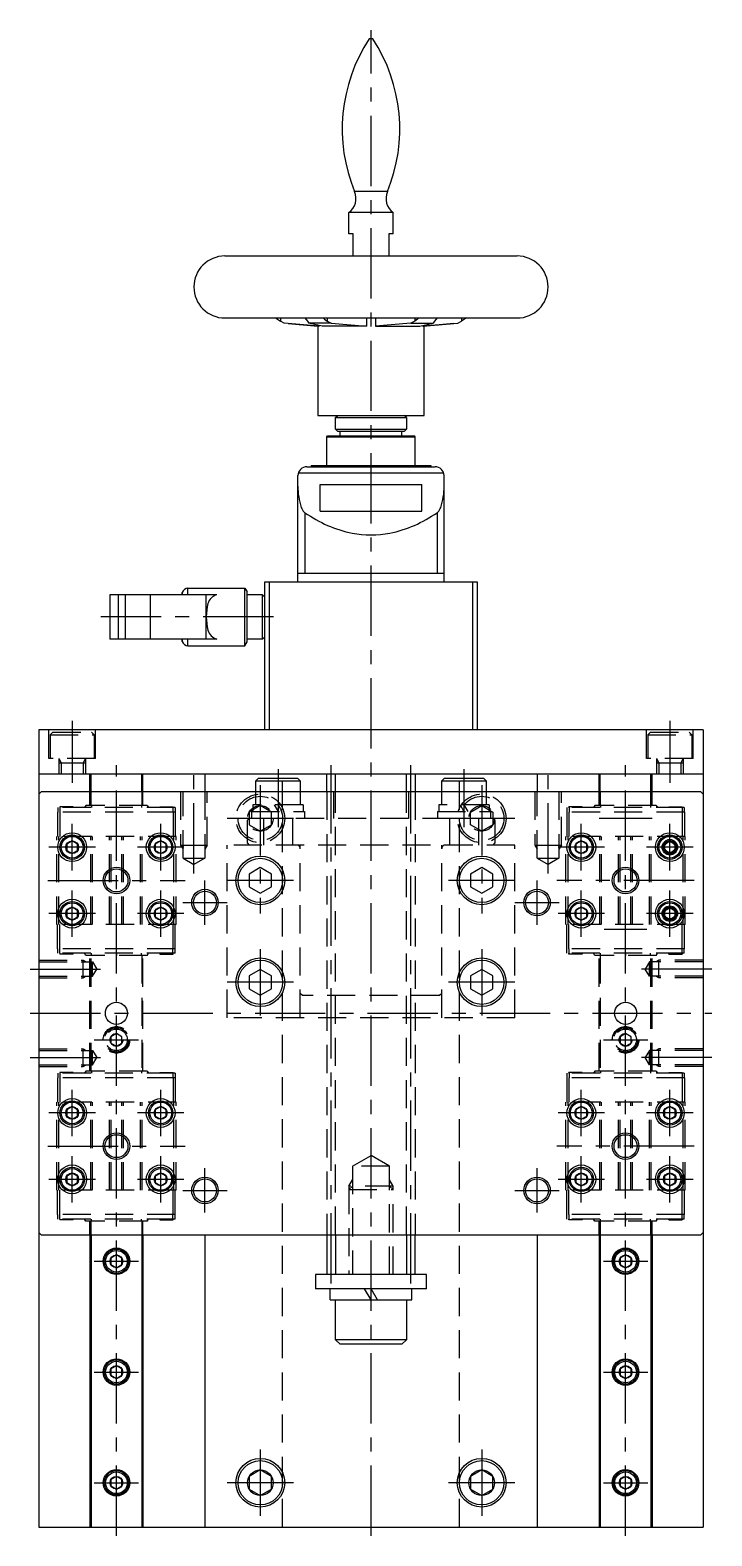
# Model space of a CAD drawing. Extents: x -2 to 479, y -8 to 543.
# Drawn here: x 325.5 to 479.5, y 8 to 348 of the extents above; entities that cross this region are included whole.
import ezdxf

# ---------------------------------------------------------------- set-up
doc = ezdxf.new("R2010")
doc.units = 0
doc.header["$LTSCALE"] = 0.5
doc.linetypes.add('CENTER', pattern=[50.8, 31.75, -6.35, 6.35, -6.35])
doc.linetypes.add('DASHED', pattern=[19.05, 12.7, -6.35])
for name, color, linetype in [('MSM_CENTER', 1, 'CENTER'), ('MSM_CONTINUOUS', 7, 'CONTINUOUS'), ('MSM_DASHED', 4, 'DASHED'), ('MSM_NARROW', 5, 'CONTINUOUS')]:
    doc.layers.add(name, color=color, linetype=linetype)

msp = doc.modelspace()

# ---------------------------------------------------------------- linework, layer by layer
at = {"layer": 'MSM_CENTER'}
for p, q in [((402.5, 8), (402.5, 348)), ((380.5, 215.5), (341.5, 215.5)), ((335, 192), (335, 178)), ((470, 192), (470, 178)), ((345, 8), (345, 182)), ((362.5, 157.58), (362.5, 182)), ((381.5, 181.1), (381.5, 168)), ((393.5, 65), (393.5, 182)), ((411.5, 65), (411.5, 182)), ((423.5, 181.1), (423.5, 168)), ((442.5, 157.58), (442.5, 182)), ((460, 8), (460, 182)), ((377.5, 177.5), (377.5, 148.5)), ((427.5, 177.5), (427.5, 148.5)), ((385, 170), (370, 170)), ((435, 170), (420, 170)), ((466, 170), (454, 170)), ((335, 158.25), (335, 168.75)), ((355, 158.25), (355, 168.75)), ((450, 158.25), (450, 168.75)), ((470, 158.25), (470, 168.75)), ((340.25, 163.5), (329.75, 163.5)), ((360.25, 163.5), (349.75, 163.5)), ((455.25, 163.5), (444.75, 163.5)), ((475.25, 163.5), (464.75, 163.5)), ((329.5, 156), (360.5, 156)), ((335, 143.25), (335, 153.75)), ((355, 143.25), (355, 153.75)), ((365, 146), (365, 156)), ((385, 156), (370, 156)), ((435, 156), (420, 156)), ((440, 146), (440, 156)), ((475.5, 156), (444.5, 156)), ((450, 143.25), (450, 153.75)), ((470, 143.25), (470, 153.75)), ((360, 151), (370, 151)), ((435, 151), (445, 151)), ((340.25, 148.5), (329.75, 148.5)), ((360.25, 148.5), (349.75, 148.5)), ((455.25, 148.5), (444.75, 148.5)), ((475.25, 148.5), (464.75, 148.5)), ((455.2, 145), (464.8, 145)), ((377.5, 140.5), (377.5, 125.5)), ((427.5, 140.5), (427.5, 125.5)), ((325.5, 136), (342.54, 136)), ((479.5, 136), (462.46, 136)), ((385, 133), (370, 133)), ((435, 133), (420, 133)), ((325.5, 126), (479.5, 126)), ((340, 120), (350, 120)), ((455, 120), (465, 120)), ((325.5, 116), (342.54, 116)), ((479.5, 116), (462.46, 116)), ((335, 98.25), (335, 108.75)), ((355, 98.25), (355, 108.75)), ((450, 98.25), (450, 108.75)), ((470, 98.25), (470, 108.75)), ((340.25, 103.5), (329.75, 103.5)), ((360.25, 103.5), (349.75, 103.5)), ((455.25, 103.5), (444.75, 103.5)), ((475.25, 103.5), (464.75, 103.5)), ((329.5, 96), (360.5, 96)), ((475.5, 96), (444.5, 96)), ((335, 83.25), (335, 93.75)), ((355, 83.25), (355, 93.75)), ((450, 83.25), (450, 93.75)), ((470, 83.25), (470, 93.75)), ((340.25, 88.5), (329.75, 88.5)), ((360.25, 88.5), (349.75, 88.5)), ((365, 81), (365, 91)), ((440, 81), (440, 91)), ((455.25, 88.5), (444.75, 88.5)), ((475.25, 88.5), (464.75, 88.5)), ((360, 86), (370, 86)), ((435, 86), (445, 86)), ((340, 70), (350, 70)), ((455, 70), (465, 70)), ((340, 45), (350, 45)), ((455, 45), (465, 45)), ((377.5, 27.5), (377.5, 12.5)), ((427.5, 27.5), (427.5, 12.5)), ((340, 20), (350, 20)), ((385, 20), (370, 20)), ((435, 20), (420, 20)), ((455, 20), (465, 20))]:
    msp.add_line(p, q, dxfattribs=at)
at = {"layer": 'MSM_CONTINUOUS'}
for p, q in [((402.91, 346), (402.09, 346)), ((406.19, 311.53), (398.81, 311.53)), ((397.5, 302), (397.5, 306.79)), ((407.5, 306.79), (397.5, 306.79)), ((407.5, 302), (407.5, 306.79)), ((398.5, 302), (397.5, 302)), ((398.5, 297), (398.5, 302)), ((407.5, 302), (406.5, 302)), ((406.5, 302), (406.5, 297)), ((369.5, 297), (435.5, 297)), ((369.5, 283), (435.5, 283)), ((380.9, 283), (382.08, 282.31)), ((382.08, 283), (382.08, 282.31)), ((382.91, 281.82), (382.08, 282.31)), ((387.56, 283), (388.18, 282.31)), ((388.18, 282.31), (388.49, 281.82)), ((391.98, 282.72), (392.63, 282.31)), ((392.63, 283), (392.63, 282.31)), ((392.63, 282.31), (393.47, 281.82)), ((401.5, 283), (401.5, 281.14)), ((403.5, 283), (403.5, 281.14)), ((412.37, 282.31), (411.53, 281.82)), ((412.37, 283), (412.37, 282.31)), ((413.02, 282.72), (412.37, 282.31)), ((416.82, 282.31), (416.51, 281.82)), ((417.44, 283), (416.82, 282.31)), ((422.09, 281.82), (422.92, 282.31)), ((422.92, 283), (422.92, 282.31)), ((424.1, 283), (422.92, 282.31)), ((390.82, 281.14), (382.91, 281.82)), ((383.8, 281.75), (390.5, 281.14)), ((391.44, 281.14), (388.49, 281.82)), ((393.47, 281.82), (388.49, 281.82)), ((390.82, 281.14), (390.5, 281.14)), ((390.5, 281.14), (390.5, 261)), ((390.82, 281.28), (390.82, 281.14)), ((401.5, 281.14), (391.44, 281.14)), ((393.47, 281.82), (401.5, 281.14)), ((411.53, 281.82), (403.5, 281.14)), ((403.5, 281.14), (413.56, 281.14)), ((411.53, 281.82), (416.51, 281.82)), ((413.56, 281.14), (416.51, 281.82)), ((414.18, 281.14), (422.09, 281.82)), ((414.18, 281.28), (414.18, 281.14)), ((414.18, 281.14), (414.5, 281.14)), ((421.2, 281.75), (414.5, 281.14)), ((414.5, 261), (414.5, 281.14)), ((390.5, 261), (414.5, 261)), ((394.5, 260.5), (395, 261)), ((394.5, 260.5), (410.5, 260.5)), ((394.5, 257.9), (394.5, 260.5)), ((410.5, 260.5), (410, 261)), ((410.5, 260.5), (410.5, 257.9)), ((392.5, 256.2), (392.7, 256.4)), ((392.5, 256.2), (412.5, 256.2)), ((392.5, 249.7), (392.5, 256.2)), ((392.7, 256.4), (412.3, 256.4)), ((394.5, 257.9), (410.5, 257.9)), ((394.5, 257.9), (395, 257.4)), ((410, 257.4), (395, 257.4)), ((395.5, 256.4), (395.5, 257.4)), ((409.5, 256.4), (409.5, 257.4)), ((410.5, 257.9), (410, 257.4)), ((412.5, 256.2), (412.3, 256.4)), ((412.5, 249.7), (412.5, 256.2)), ((388, 249.4), (417, 249.4)), ((389, 249.7), (416, 249.7)), ((389, 249.7), (389, 249.4)), ((416, 249.7), (416, 249.4)), ((386, 223.4), (386, 247.4)), ((386.1, 248.02), (418.9, 248.02)), ((391, 239.4), (391, 245.4)), ((391, 245.4), (414, 245.4)), ((414, 239.4), (414, 245.4)), ((419, 223.4), (419, 247.4)), ((387.57, 239.04), (387.57, 225.4)), ((391, 239.4), (414, 239.4)), ((417.43, 239.04), (417.43, 225.4)), ((386, 225.4), (419, 225.4)), ((359.88, 220.5), (359.88, 221.03)), ((361.14, 220.5), (361.14, 222)), ((361.14, 222), (374, 222)), ((374, 209), (374, 222)), ((374, 222), (374.5, 221.13)), ((374.5, 209.87), (374.5, 221.13)), ((378.5, 190), (378.5, 223.4)), ((378.5, 223.4), (426.5, 223.4)), ((379.5, 223.4), (379.5, 190)), ((425.5, 190), (425.5, 223.4)), ((426.5, 223.4), (426.5, 190)), ((367.64, 220.5), (343.5, 220.5)), ((343.5, 220.5), (343.5, 210.5)), ((345.5, 210.5), (345.5, 220.5)), ((347.08, 210.5), (347.08, 220.5)), ((352.72, 210.5), (352.72, 220.5)), ((365.29, 210.5), (365.29, 220.5)), ((378, 220.5), (374.5, 220.5)), ((378, 210.5), (378, 220.5)), ((378, 220.5), (378.5, 220)), ((378, 210.5), (378.5, 211)), ((367.64, 210.5), (343.5, 210.5)), ((359.88, 209.97), (359.88, 210.5)), ((361.14, 209), (361.14, 210.5)), ((361.14, 209), (374, 209)), ((374, 209), (374.5, 209.87)), ((378, 210.5), (374.5, 210.5)), ((477.5, 190), (327.5, 190)), ((327.5, 190), (327.5, 10)), ((477.5, 190), (477.5, 10)), ((477.5, 180), (327.5, 180)), ((339, 176), (339, 180)), ((339.3, 176), (339.3, 180)), ((350.7, 176), (350.7, 180)), ((351, 176), (351, 180)), ((365, 180), (365, 176)), ((376.5, 178.5), (377.1, 179.1)), ((376.5, 178.5), (386.5, 178.5)), ((376.5, 176), (376.5, 178.5)), ((377.1, 179.1), (385.9, 179.1)), ((385.9, 179.1), (386.5, 178.5)), ((386.5, 178.5), (386.5, 176)), ((392.5, 176), (392.5, 180)), ((412.5, 180), (412.5, 176)), ((418.5, 178.5), (419.1, 179.1)), ((418.5, 178.5), (428.5, 178.5)), ((418.5, 176), (418.5, 178.5)), ((419.1, 179.1), (427.9, 179.1)), ((427.9, 179.1), (428.5, 178.5)), ((428.5, 178.5), (428.5, 176)), ((440, 180), (440, 176)), ((454, 176), (454, 180)), ((454.3, 176), (454.3, 180)), ((465.7, 176), (465.7, 180)), ((466, 176), (466, 180)), ((328, 176), (327.5, 175.5)), ((477, 176), (328, 176)), ((477, 176), (477.5, 175.5)), ((335, 164.93), (333.76, 164.22)), ((333.76, 164.22), (333.76, 162.78)), ((336.24, 164.22), (335, 164.93)), ((336.24, 162.78), (336.24, 164.22)), ((355, 164.93), (353.76, 164.22)), ((353.76, 164.22), (353.76, 162.78)), ((356.24, 164.22), (355, 164.93)), ((356.24, 162.78), (356.24, 164.22)), ((450, 164.93), (448.76, 164.22)), ((448.76, 164.22), (448.76, 162.78)), ((451.24, 164.22), (450, 164.93)), ((451.24, 162.78), (451.24, 164.22)), ((470, 164.93), (468.76, 164.22)), ((468.76, 164.22), (468.76, 162.78)), ((471.24, 164.22), (470, 164.93)), ((471.24, 162.78), (471.24, 164.22)), ((333.76, 162.78), (335, 162.06)), ((335, 162.06), (336.24, 162.78)), ((353.76, 162.78), (355, 162.06)), ((355, 162.06), (356.24, 162.78)), ((448.76, 162.78), (450, 162.06)), ((450, 162.06), (451.24, 162.78)), ((468.76, 162.78), (470, 162.06)), ((470, 162.06), (471.24, 162.78)), ((377.5, 158.89), (375, 157.44)), ((375, 157.44), (375, 154.56)), ((380, 157.44), (377.5, 158.89)), ((380, 154.56), (380, 157.44)), ((427.5, 158.89), (425, 157.44)), ((425, 157.44), (425, 154.56)), ((430, 157.44), (427.5, 158.89)), ((430, 154.56), (430, 157.44)), ((375, 154.56), (377.5, 153.11)), ((377.5, 153.11), (380, 154.56)), ((425, 154.56), (427.5, 153.11)), ((427.5, 153.11), (430, 154.56)), ((335, 149.93), (333.76, 149.22)), ((336.24, 149.22), (335, 149.93)), ((355, 149.93), (353.76, 149.22)), ((356.24, 149.22), (355, 149.93)), ((450, 149.93), (448.76, 149.22)), ((451.24, 149.22), (450, 149.93)), ((470, 149.93), (468.76, 149.22)), ((471.24, 149.22), (470, 149.93)), ((333.76, 149.22), (333.76, 147.78)), ((333.76, 147.78), (335, 147.06)), ((335, 147.06), (336.24, 147.78)), ((336.24, 147.78), (336.24, 149.22)), ((353.76, 149.22), (353.76, 147.78)), ((353.76, 147.78), (355, 147.06)), ((355, 147.06), (356.24, 147.78)), ((356.24, 147.78), (356.24, 149.22)), ((448.76, 149.22), (448.76, 147.78)), ((448.76, 147.78), (450, 147.06)), ((450, 147.06), (451.24, 147.78)), ((451.24, 147.78), (451.24, 149.22)), ((468.76, 149.22), (468.76, 147.78)), ((468.76, 147.78), (470, 147.06)), ((470, 147.06), (471.24, 147.78)), ((471.24, 147.78), (471.24, 149.22)), ((377.5, 135.89), (375, 134.44)), ((375, 134.44), (375, 131.56)), ((380, 134.44), (377.5, 135.89)), ((380, 131.56), (380, 134.44)), ((427.5, 135.89), (425, 134.44)), ((425, 134.44), (425, 131.56)), ((430, 134.44), (427.5, 135.89)), ((430, 131.56), (430, 134.44)), ((375, 131.56), (377.5, 130.11)), ((377.5, 130.11), (380, 131.56)), ((425, 131.56), (427.5, 130.11)), ((427.5, 130.11), (430, 131.56)), ((335, 104.93), (333.76, 104.22)), ((333.76, 104.22), (333.76, 102.78)), ((333.76, 102.78), (335, 102.06)), ((336.24, 104.22), (335, 104.93)), ((335, 102.06), (336.24, 102.78)), ((336.24, 102.78), (336.24, 104.22)), ((355, 104.93), (353.76, 104.22)), ((353.76, 104.22), (353.76, 102.78)), ((353.76, 102.78), (355, 102.06)), ((356.24, 104.22), (355, 104.93)), ((355, 102.06), (356.24, 102.78)), ((356.24, 102.78), (356.24, 104.22)), ((450, 104.93), (448.76, 104.22)), ((448.76, 104.22), (448.76, 102.78)), ((448.76, 102.78), (450, 102.06)), ((451.24, 104.22), (450, 104.93)), ((450, 102.06), (451.24, 102.78)), ((451.24, 102.78), (451.24, 104.22)), ((470, 104.93), (468.76, 104.22)), ((468.76, 104.22), (468.76, 102.78)), ((468.76, 102.78), (470, 102.06)), ((471.24, 104.22), (470, 104.93)), ((470, 102.06), (471.24, 102.78)), ((471.24, 102.78), (471.24, 104.22)), ((335, 89.93), (333.76, 89.22)), ((333.76, 89.22), (333.76, 87.78)), ((336.24, 89.22), (335, 89.93)), ((336.24, 87.78), (336.24, 89.22)), ((355, 89.93), (353.76, 89.22)), ((353.76, 89.22), (353.76, 87.78)), ((356.24, 89.22), (355, 89.93)), ((356.24, 87.78), (356.24, 89.22)), ((450, 89.93), (448.76, 89.22)), ((448.76, 89.22), (448.76, 87.78)), ((451.24, 89.22), (450, 89.93)), ((451.24, 87.78), (451.24, 89.22)), ((470, 89.93), (468.76, 89.22)), ((468.76, 89.22), (468.76, 87.78)), ((471.24, 89.22), (470, 89.93)), ((471.24, 87.78), (471.24, 89.22)), ((333.76, 87.78), (335, 87.06)), ((335, 87.06), (336.24, 87.78)), ((353.76, 87.78), (355, 87.06)), ((355, 87.06), (356.24, 87.78)), ((448.76, 87.78), (450, 87.06)), ((450, 87.06), (451.24, 87.78)), ((468.76, 87.78), (470, 87.06)), ((470, 87.06), (471.24, 87.78)), ((328, 76), (327.5, 76.5)), ((328, 76), (477, 76)), ((339, 76), (339, 10)), ((339.3, 76), (339.3, 10)), ((350.7, 76), (350.7, 10)), ((351, 76), (351, 10)), ((357.5, 76), (447.5, 76)), ((365, 76), (365, 10)), ((392.5, 76), (392.5, 67)), ((412.5, 67), (412.5, 76)), ((440, 76), (440, 10)), ((454, 76), (454, 10)), ((454.3, 76), (454.3, 10)), ((465.7, 76), (465.7, 10)), ((466, 76), (466, 10)), ((477, 76), (477.5, 76.5)), ((345, 71.43), (343.76, 70.72)), ((346.24, 70.72), (345, 71.43)), ((460, 71.43), (458.76, 70.72)), ((461.24, 70.72), (460, 71.43)), ((343.76, 70.72), (343.76, 69.28)), ((343.76, 69.28), (345, 68.56)), ((345, 68.56), (346.24, 69.28)), ((346.24, 69.28), (346.24, 70.72)), ((458.76, 70.72), (458.76, 69.28)), ((458.76, 69.28), (460, 68.56)), ((460, 68.56), (461.24, 69.28)), ((461.24, 69.28), (461.24, 70.72)), ((390, 67), (390, 63.8)), ((415, 67), (390, 67)), ((415, 63.8), (415, 67)), ((415, 63.8), (390, 63.8)), ((393.3, 61.3), (393.3, 63.8)), ((393.3, 61.3), (411.7, 61.3)), ((394.5, 52.3), (394.5, 61.3)), ((402.5, 61.3), (401.06, 63.8)), ((403.94, 61.3), (402.5, 63.8)), ((410.5, 61.3), (410.5, 52.3)), ((411.7, 61.3), (411.7, 63.8)), ((410.5, 52.3), (394.5, 52.3)), ((395.5, 51.3), (394.5, 52.3)), ((409.5, 51.3), (395.5, 51.3)), ((410.5, 52.3), (409.5, 51.3)), ((345, 46.43), (343.76, 45.72)), ((343.76, 45.72), (343.76, 44.28)), ((343.76, 44.28), (345, 43.56)), ((346.24, 45.72), (345, 46.43)), ((345, 43.56), (346.24, 44.28)), ((346.24, 44.28), (346.24, 45.72)), ((460, 46.43), (458.76, 45.72)), ((458.76, 45.72), (458.76, 44.28)), ((458.76, 44.28), (460, 43.56)), ((461.24, 45.72), (460, 46.43)), ((460, 43.56), (461.24, 44.28)), ((461.24, 44.28), (461.24, 45.72)), ((345, 21.43), (343.76, 20.72)), ((343.76, 20.72), (343.76, 19.28)), ((346.24, 20.72), (345, 21.43)), ((346.24, 19.28), (346.24, 20.72)), ((377.5, 22.89), (375, 21.44)), ((375, 21.44), (375, 18.56)), ((380, 21.44), (377.5, 22.89)), ((380, 18.56), (380, 21.44)), ((427.5, 22.89), (425, 21.44)), ((425, 21.44), (425, 18.56)), ((430, 21.44), (427.5, 22.89)), ((430, 18.56), (430, 21.44)), ((460, 21.43), (458.76, 20.72)), ((458.76, 20.72), (458.76, 19.28)), ((461.24, 20.72), (460, 21.43)), ((461.24, 19.28), (461.24, 20.72)), ((343.76, 19.28), (345, 18.56)), ((345, 18.56), (346.24, 19.28)), ((375, 18.56), (377.5, 17.11)), ((377.5, 17.11), (380, 18.56)), ((425, 18.56), (427.5, 17.11)), ((427.5, 17.11), (430, 18.56)), ((458.76, 19.28), (460, 18.56)), ((460, 18.56), (461.24, 19.28)), ((327.5, 10), (477.5, 10))]:
    msp.add_line(p, q, dxfattribs=at)
for centre, radius in [((335, 163.5), 3.25), ((355, 163.5), 3.25), ((450, 163.5), 3.25), ((470, 163.5), 3.25), ((335, 163.5), 2.75), ((335, 163.5), 2.45), ((335, 163.5), 1.44), ((355, 163.5), 2.75), ((355, 163.5), 2.45), ((355, 163.5), 1.44), ((450, 163.5), 2.75), ((450, 163.5), 2.45), ((450, 163.5), 1.44), ((470, 163.5), 2.75), ((470, 163.5), 2.45), ((470, 163.5), 1.75), ((470, 163.5), 1.5), ((470, 163.5), 1.44), ((470, 163.5), 1.2), ((377.5, 156), 5.5), ((377.5, 156), 5), ((427.5, 156), 5.5), ((427.5, 156), 5), ((345, 156), 2.59), ((460, 156), 2.59), ((365, 151), 2.59), ((440, 151), 2.59), ((335, 148.5), 3.25), ((335, 148.5), 2.75), ((335, 148.5), 2.45), ((335, 148.5), 1.44), ((355, 148.5), 3.25), ((355, 148.5), 2.75), ((355, 148.5), 2.45), ((355, 148.5), 1.44), ((450, 148.5), 3.25), ((450, 148.5), 2.75), ((450, 148.5), 2.45), ((450, 148.5), 1.44), ((470, 148.5), 3.25), ((470, 148.5), 2.75), ((470, 148.5), 2.45), ((470, 148.5), 1.75), ((470, 148.5), 1.5), ((470, 148.5), 1.44), ((470, 148.5), 1.2), ((377.5, 133), 5.5), ((377.5, 133), 5), ((427.5, 133), 5.5), ((427.5, 133), 5), ((345, 126), 2.5), ((460, 126), 2.5), ((335, 103.5), 3.25), ((335, 103.5), 2.75), ((335, 103.5), 2.45), ((355, 103.5), 3.25), ((355, 103.5), 2.75), ((355, 103.5), 2.45), ((450, 103.5), 3.25), ((450, 103.5), 2.75), ((450, 103.5), 2.45), ((470, 103.5), 3.25), ((470, 103.5), 2.75), ((470, 103.5), 2.45), ((335, 103.5), 1.44), ((355, 103.5), 1.44), ((450, 103.5), 1.44), ((470, 103.5), 1.44), ((345, 96), 2.59), ((460, 96), 2.59), ((335, 88.5), 3.25), ((335, 88.5), 2.75), ((335, 88.5), 2.45), ((335, 88.5), 1.44), ((355, 88.5), 3.25), ((355, 88.5), 2.75), ((355, 88.5), 2.45), ((355, 88.5), 1.44), ((365, 86), 2.59), ((440, 86), 2.59), ((450, 88.5), 3.25), ((450, 88.5), 2.75), ((450, 88.5), 2.45), ((450, 88.5), 1.44), ((470, 88.5), 3.25), ((470, 88.5), 2.75), ((470, 88.5), 2.45), ((470, 88.5), 1.44), ((345, 70), 3), ((345, 70), 2.75), ((345, 70), 2.45), ((345, 70), 1.44), ((460, 70), 3), ((460, 70), 2.75), ((460, 70), 2.45), ((460, 70), 1.44), ((345, 45), 3), ((345, 45), 2.75), ((460, 45), 3), ((460, 45), 2.75), ((345, 45), 2.45), ((345, 45), 1.44), ((460, 45), 2.45), ((460, 45), 1.44), ((377.5, 20), 5.5), ((377.5, 20), 5), ((427.5, 20), 5.5), ((427.5, 20), 5), ((345, 20), 3), ((345, 20), 2.75), ((345, 20), 2.45), ((345, 20), 1.44), ((377.5, 20), 2.89), ((427.5, 20), 2.89), ((460, 20), 3), ((460, 20), 2.75), ((460, 20), 2.45), ((460, 20), 1.44)]:
    msp.add_circle(centre, radius, dxfattribs=at)
for centre, radius, start, end in [((433, 325.67), 37, 146.6714, 202.4708), ((372, 325.67), 37, 337.5292, 33.3286), ((395.11, 310), 4, 306.6383, 22.4708), ((409.89, 310), 4, 157.5292, 233.3617), ((369.5, 290), 7, 90, 270), ((435.5, 290), 7, 270, 90), ((392.95, 284.09), 1.68, 220.462, 234.7696), ((412.05, 284.09), 1.68, 305.2304, 319.538), ((388, 247.4), 2, 90, 180), ((417, 247.4), 2, 0, 90), ((399.62, 244.71), 13.62, 178.5941, 199.2057), ((405.38, 244.71), 13.62, 340.7943, 1.4059), ((389.56, 241.23), 2.98, 199.46, 223.8505), ((388.28, 240.08), 1.26, 226.4943, 235.459), ((404.14, 262.66), 28.85, 234.9582, 258.2707), ((400.86, 262.66), 28.85, 281.7293, 305.0418), ((416.72, 240.08), 1.26, 304.541, 313.5057), ((415.44, 241.23), 2.98, 316.1495, 340.54), ((402.5, 256.64), 22.63, 259.2242, 280.7758), ((381.14, 215.5), 21.97, 165.4299, 166.8456), ((361.14, 220.7), 1.3, 90, 165.4299), ((377.85, 215.5), 12.55, 166.1686, 193.8314), ((368.42, 217.75), 2.86, 105.7066, 164.773), ((368.42, 213.25), 2.86, 195.227, 254.2934), ((381.14, 215.5), 21.97, 193.1544, 194.5701), ((361.14, 210.3), 1.3, 194.5701, 270)]:
    msp.add_arc(centre, radius, start, end, dxfattribs=at)
at = {"layer": 'MSM_DASHED'}
for p, q in [((329.75, 183.5), (329.75, 190)), ((330, 188.9), (330.6, 189.5)), ((330, 188.9), (340, 188.9)), ((330, 188.9), (330, 183.5)), ((330.6, 189.5), (339.4, 189.5)), ((340, 188.9), (339.4, 189.5)), ((340, 188.9), (340, 183.5)), ((340.25, 183.5), (340.25, 190)), ((464.75, 183.5), (464.75, 190)), ((465, 188.9), (465.6, 189.5)), ((465, 188.9), (475, 188.9)), ((465, 188.9), (465, 183.5)), ((465.6, 189.5), (474.4, 189.5)), ((475, 188.9), (474.4, 189.5)), ((475, 188.9), (475, 183.5)), ((475.25, 183.5), (475.25, 190)), ((340.25, 183.5), (329.75, 183.5)), ((332, 183.5), (332.54, 182.56)), ((332, 183.5), (332, 180)), ((332, 182.56), (338, 182.56)), ((332.54, 182.56), (332.54, 180)), ((338, 183.5), (337.46, 182.56)), ((337.46, 182.56), (337.46, 180)), ((338, 183.5), (338, 180)), ((475.25, 183.5), (464.75, 183.5)), ((467, 183.5), (467.54, 182.56)), ((467, 183.5), (467, 180)), ((467, 182.56), (473, 182.56)), ((467.54, 182.56), (467.54, 180)), ((473, 183.5), (472.46, 182.56)), ((472.46, 182.56), (472.46, 180)), ((473, 183.5), (473, 180)), ((382.5, 10), (382.5, 180)), ((422.5, 10), (422.5, 180)), ((339, 172.95), (339, 176)), ((339.3, 172.95), (339.3, 176)), ((350.7, 176), (350.7, 172.95)), ((351, 172.95), (351, 176)), ((359.5, 176), (359.5, 164)), ((360.04, 161), (360.04, 176)), ((364.96, 176), (364.96, 161)), ((365.5, 164), (365.5, 176)), ((376.5, 173.1), (376.5, 176)), ((386.5, 176), (386.5, 173.1)), ((392.5, 176), (392.5, 76)), ((394, 176), (394, 170)), ((394.5, 76), (394.5, 176)), ((410.5, 76), (410.5, 176)), ((411, 176), (411, 170)), ((412.5, 176), (412.5, 76)), ((418.5, 173.1), (418.5, 176)), ((428.5, 176), (428.5, 173.1)), ((439.5, 176), (439.5, 164)), ((440.04, 161), (440.04, 176)), ((444.96, 176), (444.96, 161)), ((445.5, 164), (445.5, 176)), ((454, 172.95), (454, 176)), ((454.3, 176), (454.3, 172.95)), ((465.7, 172.95), (465.7, 176)), ((466, 172.95), (466, 176)), ((358.3, 171.45), (331.7, 171.45)), ((331.7, 171.45), (331.7, 165.95)), ((331.75, 172.45), (331.75, 171.45)), ((358.25, 172.45), (331.75, 172.45)), ((335.2, 172.65), (332.2, 172.65)), ((332.2, 172.65), (332.2, 172.45)), ((332.2, 171.45), (332.2, 165.95)), ((332.25, 172.45), (332.25, 171.45)), ((335.2, 172.45), (335.2, 172.65)), ((338.07, 172.95), (337.77, 172.45)), ((351.93, 172.95), (338.07, 172.95)), ((339.37, 172.95), (339.37, 172.45)), ((345, 172.45), (345, 172.95)), ((350.63, 172.95), (350.63, 172.45)), ((351.93, 172.95), (352.23, 172.45)), ((354.8, 172.65), (357.8, 172.65)), ((354.8, 172.65), (354.8, 172.45)), ((357.75, 172.45), (357.75, 171.45)), ((357.8, 172.45), (357.8, 172.65)), ((357.8, 171.45), (357.8, 165.95)), ((358.25, 172.45), (358.25, 171.45)), ((358.3, 171.45), (358.3, 165.95)), ((374.5, 169.5), (375, 170)), ((377.5, 172.89), (375, 171.44)), ((375, 171.44), (375, 168.56)), ((430, 170), (375, 170)), ((375.5, 171.6), (387.5, 171.6)), ((375.5, 171.6), (375.5, 170)), ((375.8, 173.1), (375.8, 171.6)), ((387.2, 173.1), (375.8, 173.1)), ((380, 171.44), (377.5, 172.89)), ((378.2, 170), (378.2, 164)), ((380, 168.56), (380, 171.44)), ((380.63, 173.1), (381.5, 171.6)), ((381.5, 173.1), (382.37, 171.6)), ((384.8, 170), (384.8, 164)), ((387.2, 173.1), (387.2, 171.6)), ((387.5, 171.6), (387.5, 170)), ((417.5, 171.6), (429.5, 171.6)), ((417.5, 171.6), (417.5, 170)), ((429.2, 173.1), (417.8, 173.1)), ((417.8, 173.1), (417.8, 171.6)), ((420.2, 170), (420.2, 164)), ((422.63, 173.1), (423.5, 171.6)), ((423.5, 173.1), (424.37, 171.6)), ((425, 171.44), (427.5, 172.89)), ((425, 168.56), (425, 171.44)), ((426.8, 170), (426.8, 164)), ((427.5, 172.89), (430, 171.44)), ((429.2, 173.1), (429.2, 171.6)), ((429.5, 171.6), (429.5, 170)), ((430, 171.44), (430, 168.56)), ((430.5, 169.5), (430, 170)), ((446.7, 171.45), (446.7, 165.95)), ((473.3, 171.45), (446.7, 171.45)), ((446.75, 172.45), (446.75, 171.45)), ((473.25, 172.45), (446.75, 172.45)), ((450.2, 172.65), (447.2, 172.65)), ((447.2, 172.45), (447.2, 172.65)), ((447.2, 171.45), (447.2, 165.95)), ((447.25, 172.45), (447.25, 171.45)), ((450.2, 172.65), (450.2, 172.45)), ((453.07, 172.95), (452.77, 172.45)), ((466.93, 172.95), (453.07, 172.95)), ((454.37, 172.95), (454.37, 172.45)), ((460, 172.45), (460, 172.95)), ((465.63, 172.95), (465.63, 172.45)), ((466.93, 172.95), (467.23, 172.45)), ((469.8, 172.65), (472.8, 172.65)), ((469.8, 172.45), (469.8, 172.65)), ((472.75, 172.45), (472.75, 171.45)), ((472.8, 172.65), (472.8, 172.45)), ((472.8, 171.45), (472.8, 165.95)), ((473.25, 172.45), (473.25, 171.45)), ((473.3, 171.45), (473.3, 165.95)), ((374.5, 169.5), (374.5, 164.5)), ((375, 168.56), (377.5, 167.11)), ((377.5, 167.11), (380, 168.56)), ((427.5, 167.11), (425, 168.56)), ((430, 168.56), (427.5, 167.11)), ((430.5, 169.5), (430.5, 164.5)), ((331.5, 146.05), (331.5, 165.95)), ((358.5, 165.95), (331.5, 165.95)), ((332, 146.05), (332, 165.95)), ((339.2, 146.05), (339.2, 165.95)), ((339.6, 146.05), (339.6, 165.95)), ((343.4, 146.05), (343.4, 165.95)), ((343.8, 146.05), (343.8, 165.95)), ((346.2, 146.05), (346.2, 165.95)), ((346.6, 146.05), (346.6, 165.95)), ((350.4, 146.05), (350.4, 165.95)), ((350.8, 146.05), (350.8, 165.95)), ((358, 146.05), (358, 165.95)), ((358.5, 146.05), (358.5, 165.95)), ((359.5, 164), (365.5, 164)), ((359.5, 164), (360.04, 163.06)), ((365.5, 164), (364.96, 163.06)), ((435, 164), (370, 164)), ((370, 125), (370, 164)), ((374.5, 164.5), (375, 164)), ((386.5, 125), (386.5, 164)), ((418.5, 125), (418.5, 164)), ((430.5, 164.5), (430, 164)), ((435, 125), (435, 164)), ((439.5, 164), (445.5, 164)), ((439.5, 164), (440.04, 163.06)), ((445.5, 164), (444.96, 163.06)), ((446.5, 146.05), (446.5, 165.95)), ((473.5, 165.95), (446.5, 165.95)), ((447, 146.05), (447, 165.95)), ((454.2, 146.05), (454.2, 165.95)), ((454.6, 146.05), (454.6, 165.95)), ((458.4, 146.05), (458.4, 165.95)), ((458.8, 146.05), (458.8, 165.95)), ((461.2, 146.05), (461.2, 165.95)), ((461.6, 146.05), (461.6, 165.95)), ((465.4, 146.05), (465.4, 165.95)), ((465.8, 146.05), (465.8, 165.95)), ((473, 146.05), (473, 165.95)), ((473.5, 146.05), (473.5, 165.95)), ((360.04, 161), (364.96, 161)), ((360.04, 161), (362.5, 159.58)), ((364.96, 161), (362.5, 159.58)), ((440.04, 161), (444.96, 161)), ((440.04, 161), (442.5, 159.58)), ((444.96, 161), (442.5, 159.58)), ((358.5, 146.05), (331.5, 146.05)), ((331.7, 140.55), (331.7, 146.05)), ((332.2, 140.55), (332.2, 146.05)), ((357.8, 140.55), (357.8, 146.05)), ((358.3, 140.55), (358.3, 146.05)), ((473.5, 146.05), (446.5, 146.05)), ((446.7, 140.55), (446.7, 146.05)), ((447.2, 140.55), (447.2, 146.05)), ((472.8, 140.55), (472.8, 146.05)), ((473.3, 140.55), (473.3, 146.05)), ((358.3, 140.55), (331.7, 140.55)), ((331.75, 139.55), (331.75, 140.55)), ((358.25, 139.55), (331.75, 139.55)), ((332.2, 139.55), (332.2, 139.35)), ((332.25, 139.55), (332.25, 140.55)), ((335.2, 139.35), (335.2, 139.55)), ((338.07, 139.05), (337.77, 139.55)), ((339.37, 139.05), (339.37, 139.55)), ((345, 139.55), (345, 139.05)), ((350.63, 139.05), (350.63, 139.55)), ((351.93, 139.05), (352.23, 139.55)), ((354.8, 139.55), (354.8, 139.35)), ((357.75, 139.55), (357.75, 140.55)), ((357.8, 139.35), (357.8, 139.55)), ((358.25, 139.55), (358.25, 140.55)), ((473.3, 140.55), (446.7, 140.55)), ((446.75, 139.55), (446.75, 140.55)), ((473.25, 139.55), (446.75, 139.55)), ((447.2, 139.35), (447.2, 139.55)), ((447.25, 139.55), (447.25, 140.55)), ((450.2, 139.55), (450.2, 139.35)), ((453.07, 139.05), (452.77, 139.55)), ((454.37, 139.05), (454.37, 139.55)), ((460, 139.55), (460, 139.05)), ((465.63, 139.05), (465.63, 139.55)), ((466.93, 139.05), (467.23, 139.55)), ((469.8, 139.35), (469.8, 139.55)), ((472.75, 139.55), (472.75, 140.55)), ((472.8, 139.55), (472.8, 139.35)), ((473.25, 139.55), (473.25, 140.55)), ((327.5, 138), (337.5, 138)), ((327.5, 137.62), (339.6, 137.62)), ((335.2, 139.35), (332.2, 139.35)), ((337.5, 134), (337.5, 138)), ((337.5, 138), (338.16, 137.62)), ((351.93, 139.05), (338.07, 139.05)), ((339, 112.95), (339, 139.05)), ((339.3, 112.95), (339.3, 139.05)), ((339.6, 134.38), (339.6, 137.62)), ((339.6, 137.62), (340.54, 136)), ((339.6, 134.38), (340.54, 136)), ((350.7, 139.05), (350.7, 112.95)), ((351, 112.95), (351, 139.05)), ((354.8, 139.35), (357.8, 139.35)), ((450.2, 139.35), (447.2, 139.35)), ((466.93, 139.05), (453.07, 139.05)), ((454, 112.95), (454, 139.05)), ((454.3, 139.05), (454.3, 112.95)), ((465.4, 137.62), (464.46, 136)), ((465.4, 134.38), (464.46, 136)), ((477.5, 137.62), (465.4, 137.62)), ((465.4, 134.38), (465.4, 137.62)), ((465.7, 112.95), (465.7, 139.05)), ((466, 112.95), (466, 139.05)), ((467.5, 138), (466.84, 137.62)), ((477.5, 138), (467.5, 138)), ((467.5, 134), (467.5, 138)), ((469.8, 139.35), (472.8, 139.35)), ((327.5, 134.38), (339.6, 134.38)), ((327.5, 134), (337.5, 134)), ((337.5, 134), (338.16, 134.38)), ((477.5, 134.38), (465.4, 134.38)), ((467.5, 134), (466.84, 134.38)), ((477.5, 134), (467.5, 134)), ((387, 130), (386.5, 130.5)), ((418, 130), (387, 130)), ((418.5, 130.5), (418, 130)), ((435, 125), (370, 125)), ((345, 121.43), (343.76, 120.72)), ((343.76, 120.72), (343.76, 119.28)), ((343.76, 119.28), (345, 118.56)), ((346.24, 120.72), (345, 121.43)), ((345, 118.56), (346.24, 119.28)), ((346.24, 119.28), (346.24, 120.72)), ((460, 121.43), (458.76, 120.72)), ((458.76, 120.72), (458.76, 119.28)), ((458.76, 119.28), (460, 118.56)), ((461.24, 120.72), (460, 121.43)), ((460, 118.56), (461.24, 119.28)), ((461.24, 119.28), (461.24, 120.72)), ((327.5, 118), (337.5, 118)), ((327.5, 117.62), (339.6, 117.62)), ((337.5, 114), (337.5, 118)), ((337.5, 118), (338.16, 117.62)), ((339.6, 114.38), (339.6, 117.62)), ((339.6, 117.62), (340.54, 116)), ((339.6, 114.38), (340.54, 116)), ((465.4, 117.62), (464.46, 116)), ((465.4, 114.38), (464.46, 116)), ((477.5, 117.62), (465.4, 117.62)), ((465.4, 114.38), (465.4, 117.62)), ((467.5, 118), (466.84, 117.62)), ((477.5, 118), (467.5, 118)), ((467.5, 114), (467.5, 118)), ((327.5, 114.38), (339.6, 114.38)), ((327.5, 114), (337.5, 114)), ((358.25, 112.45), (331.75, 112.45)), ((331.75, 112.45), (331.75, 111.45)), ((332.2, 112.65), (332.2, 112.45)), ((335.2, 112.65), (332.2, 112.65)), ((332.25, 112.45), (332.25, 111.45)), ((335.2, 112.45), (335.2, 112.65)), ((337.5, 114), (338.16, 114.38)), ((338.07, 112.95), (337.77, 112.45)), ((351.93, 112.95), (338.07, 112.95)), ((339.37, 112.95), (339.37, 112.45)), ((345, 112.45), (345, 112.95)), ((350.63, 112.95), (350.63, 112.45)), ((351.93, 112.95), (352.23, 112.45)), ((354.8, 112.65), (354.8, 112.45)), ((354.8, 112.65), (357.8, 112.65)), ((357.75, 112.45), (357.75, 111.45)), ((357.8, 112.45), (357.8, 112.65)), ((358.25, 112.45), (358.25, 111.45)), ((473.25, 112.45), (446.75, 112.45)), ((446.75, 112.45), (446.75, 111.45)), ((450.2, 112.65), (447.2, 112.65)), ((447.2, 112.45), (447.2, 112.65)), ((447.25, 112.45), (447.25, 111.45)), ((450.2, 112.65), (450.2, 112.45)), ((453.07, 112.95), (452.77, 112.45)), ((466.93, 112.95), (453.07, 112.95)), ((454.37, 112.95), (454.37, 112.45)), ((460, 112.45), (460, 112.95)), ((477.5, 114.38), (465.4, 114.38)), ((465.63, 112.95), (465.63, 112.45)), ((467.5, 114), (466.84, 114.38)), ((466.93, 112.95), (467.23, 112.45)), ((477.5, 114), (467.5, 114)), ((469.8, 112.65), (472.8, 112.65)), ((469.8, 112.45), (469.8, 112.65)), ((472.75, 112.45), (472.75, 111.45)), ((472.8, 112.65), (472.8, 112.45)), ((473.25, 112.45), (473.25, 111.45)), ((331.7, 111.45), (331.7, 105.95)), ((358.3, 111.45), (331.7, 111.45)), ((332.2, 111.45), (332.2, 105.95)), ((357.8, 111.45), (357.8, 105.95)), ((358.3, 111.45), (358.3, 105.95)), ((446.7, 111.45), (446.7, 105.95)), ((473.3, 111.45), (446.7, 111.45)), ((447.2, 111.45), (447.2, 105.95)), ((472.8, 111.45), (472.8, 105.95)), ((473.3, 111.45), (473.3, 105.95)), ((331.5, 86.05), (331.5, 105.95)), ((358.5, 105.95), (331.5, 105.95)), ((332, 86.05), (332, 105.95)), ((339.2, 86.05), (339.2, 105.95)), ((339.6, 86.05), (339.6, 105.95)), ((343.4, 86.05), (343.4, 105.95)), ((343.8, 86.05), (343.8, 105.95)), ((346.2, 86.05), (346.2, 105.95)), ((346.6, 86.05), (346.6, 105.95)), ((350.4, 86.05), (350.4, 105.95)), ((350.8, 86.05), (350.8, 105.95)), ((358, 86.05), (358, 105.95)), ((358.5, 86.05), (358.5, 105.95)), ((446.5, 86.05), (446.5, 105.95)), ((473.5, 105.95), (446.5, 105.95)), ((447, 86.05), (447, 105.95)), ((454.2, 86.05), (454.2, 105.95)), ((454.6, 86.05), (454.6, 105.95)), ((458.4, 86.05), (458.4, 105.95)), ((458.8, 86.05), (458.8, 105.95)), ((461.2, 86.05), (461.2, 105.95)), ((461.6, 86.05), (461.6, 105.95)), ((465.4, 86.05), (465.4, 105.95)), ((465.8, 86.05), (465.8, 105.95)), ((473, 86.05), (473, 105.95)), ((473.5, 86.05), (473.5, 105.95)), ((398.31, 91.5), (402.5, 93.92)), ((406.69, 91.5), (402.5, 93.92)), ((397.5, 87), (398.31, 88.41)), ((398.31, 91.5), (398.31, 67)), ((406.69, 91.5), (398.31, 91.5)), ((406.69, 67), (406.69, 91.5)), ((407.5, 87), (406.69, 88.41)), ((358.5, 86.05), (331.5, 86.05)), ((331.7, 80.55), (331.7, 86.05)), ((332.2, 80.55), (332.2, 86.05)), ((357.8, 80.55), (357.8, 86.05)), ((358.3, 80.55), (358.3, 86.05)), ((407.5, 87), (397.5, 87)), ((397.5, 87), (397.5, 67)), ((398.31, 87), (397.5, 86.19)), ((397.5, 86.19), (407.5, 86.19)), ((407.5, 86.19), (406.69, 87)), ((407.5, 67), (407.5, 87)), ((473.5, 86.05), (446.5, 86.05)), ((446.7, 80.55), (446.7, 86.05)), ((447.2, 80.55), (447.2, 86.05)), ((472.8, 80.55), (472.8, 86.05)), ((473.3, 80.55), (473.3, 86.05)), ((358.3, 80.55), (331.7, 80.55)), ((331.75, 79.55), (331.75, 80.55)), ((358.25, 79.55), (331.75, 79.55)), ((332.2, 79.55), (332.2, 79.35)), ((335.2, 79.35), (332.2, 79.35)), ((332.25, 79.55), (332.25, 80.55)), ((335.2, 79.35), (335.2, 79.55)), ((338.07, 79.05), (337.77, 79.55)), ((351.93, 79.05), (338.07, 79.05)), ((339, 76), (339, 79.05)), ((339.3, 76), (339.3, 79.05)), ((339.37, 79.05), (339.37, 79.55)), ((345, 79.55), (345, 79.05)), ((350.63, 79.05), (350.63, 79.55)), ((350.7, 79.05), (350.7, 76)), ((351, 76), (351, 79.05)), ((351.93, 79.05), (352.23, 79.55)), ((354.8, 79.55), (354.8, 79.35)), ((354.8, 79.35), (357.8, 79.35)), ((357.75, 79.55), (357.75, 80.55)), ((357.8, 79.35), (357.8, 79.55)), ((358.25, 79.55), (358.25, 80.55)), ((473.3, 80.55), (446.7, 80.55)), ((446.75, 79.55), (446.75, 80.55)), ((473.25, 79.55), (446.75, 79.55)), ((447.2, 79.35), (447.2, 79.55)), ((450.2, 79.35), (447.2, 79.35)), ((447.25, 79.55), (447.25, 80.55)), ((450.2, 79.55), (450.2, 79.35)), ((453.07, 79.05), (452.77, 79.55)), ((466.93, 79.05), (453.07, 79.05)), ((454, 76), (454, 79.05)), ((454.3, 79.05), (454.3, 76)), ((454.37, 79.05), (454.37, 79.55)), ((460, 79.55), (460, 79.05)), ((465.63, 79.05), (465.63, 79.55)), ((465.7, 76), (465.7, 79.05)), ((466, 76), (466, 79.05)), ((466.93, 79.05), (467.23, 79.55)), ((469.8, 79.35), (469.8, 79.55)), ((469.8, 79.35), (472.8, 79.35)), ((472.75, 79.55), (472.75, 80.55)), ((472.8, 79.55), (472.8, 79.35)), ((473.25, 79.55), (473.25, 80.55))]:
    msp.add_line(p, q, dxfattribs=at)
for centre, radius in [((377.5, 170), 5.5), ((377.5, 170), 5), ((427.5, 170), 5.5), ((427.5, 170), 5), ((377.5, 170), 2.89), ((427.5, 170), 2.89), ((345, 120), 3), ((345, 120), 2.75), ((345, 120), 2.45), ((460, 120), 3), ((460, 120), 2.75), ((460, 120), 2.45), ((345, 120), 1.44), ((460, 120), 1.44)]:
    msp.add_circle(centre, radius, dxfattribs=at)
for centre, start, end in [((385.7, 163.2), 0, 90), ((419.3, 163.2), 90, 180)]:
    msp.add_arc(centre, 0.8, start, end, dxfattribs=at)
at = {"layer": 'MSM_NARROW'}
for p, q in [((394.5, 176), (394.5, 180)), ((410.5, 176), (410.5, 180)), ((394.5, 76), (394.5, 67)), ((410.5, 76), (410.5, 67))]:
    msp.add_line(p, q, dxfattribs=at)
for centre in [(345, 156), (460, 156), (365, 151), (440, 151), (345, 96), (460, 96), (365, 86), (440, 86)]:
    msp.add_circle(centre, 3, dxfattribs=at)

doc.saveas('drawing.dxf')
